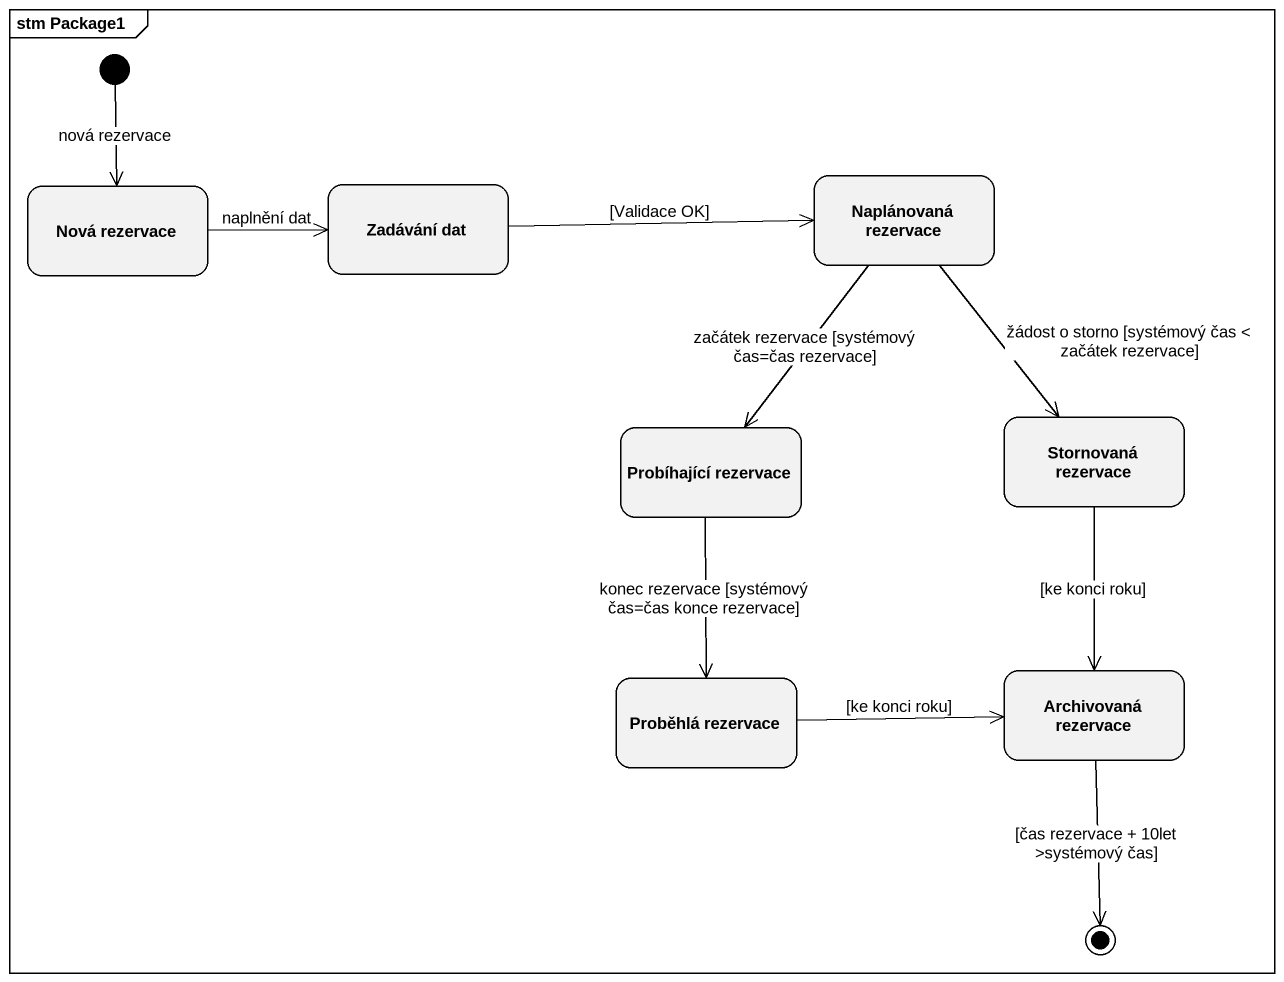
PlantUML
@startuml
mainframe stm Package1
hide empty description
state "Nová rezervace" as Nová_rezervace
state "Zadávání dat" as Zadávání_dat
state "Naplánovaná rezervace" as Naplánovaná_rezervace
state "Probíhající rezervace" as Probíhající_rezervace
state "Stornovaná rezervace" as Stornovaná_rezervace
state "Proběhlá rezervace" as Proběhlá_rezervace
state "Archivovaná rezervace" as Archivovaná_rezervace
[*] --> Nová_rezervace : nová rezervace
Nová_rezervace -right-> Zadávání_dat : naplnění dat
Zadávání_dat -right-> Naplánovaná_rezervace : [Validace OK]
Naplánovaná_rezervace --> Probíhající_rezervace : začátek rezervace [systémový čas=čas rezervace]
Naplánovaná_rezervace --> Stornovaná_rezervace : žádost o storno [systémový čas < začátek rezervace]
Probíhající_rezervace --> Proběhlá_rezervace : konec rezervace [systémový čas=čas konce rezervace]
Stornovaná_rezervace --> Archivovaná_rezervace : [ke konci roku]
Proběhlá_rezervace -right-> Archivovaná_rezervace : [ke konci roku]
Archivovaná_rezervace --> [*] : [čas rezervace + 10let >systémový čas]
@enduml
